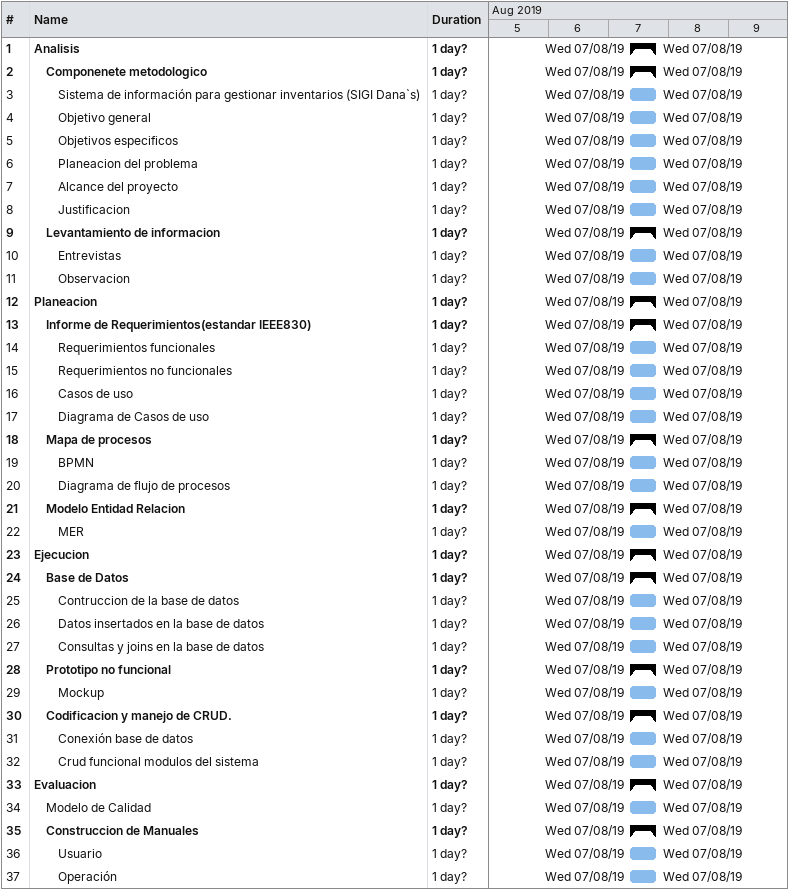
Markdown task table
| ID | Level | Task | Duration | Start | Finish |
|---|---|---|---|---|---|
| 1 | 1 | **Analisis** | 1d? | 2019-08-07 | 2019-08-07 |
| 2 | 2 | **Componenete metodologico** | 1d? | 2019-08-07 | 2019-08-07 |
| 3 | 3 | Sistema de información para gestionar inventarios (SIGI Dana`s) | 1d? | 2019-08-07 | 2019-08-07 |
| 4 | 3 | Objetivo general | 1d? | 2019-08-07 | 2019-08-07 |
| 5 | 3 | Objetivos especificos | 1d? | 2019-08-07 | 2019-08-07 |
| 6 | 3 | Planeacion del problema | 1d? | 2019-08-07 | 2019-08-07 |
| 7 | 3 | Alcance del proyecto | 1d? | 2019-08-07 | 2019-08-07 |
| 8 | 3 | Justificacion | 1d? | 2019-08-07 | 2019-08-07 |
| 9 | 2 | **Levantamiento de informacion** | 1d? | 2019-08-07 | 2019-08-07 |
| 10 | 3 | Entrevistas | 1d? | 2019-08-07 | 2019-08-07 |
| 11 | 3 | Observacion | 1d? | 2019-08-07 | 2019-08-07 |
| 12 | 1 | **Planeacion** | 1d? | 2019-08-07 | 2019-08-07 |
| 13 | 2 | **Informe de Requerimientos(estandar IEEE830)** | 1d? | 2019-08-07 | 2019-08-07 |
| 14 | 3 | Requerimientos funcionales | 1d? | 2019-08-07 | 2019-08-07 |
| 15 | 3 | Requerimientos no funcionales | 1d? | 2019-08-07 | 2019-08-07 |
| 16 | 3 | Casos de uso | 1d? | 2019-08-07 | 2019-08-07 |
| 17 | 3 | Diagrama de Casos de uso | 1d? | 2019-08-07 | 2019-08-07 |
| 18 | 2 | **Mapa de procesos** | 1d? | 2019-08-07 | 2019-08-07 |
| 19 | 3 | BPMN | 1d? | 2019-08-07 | 2019-08-07 |
| 20 | 3 | Diagrama de flujo de procesos | 1d? | 2019-08-07 | 2019-08-07 |
| 21 | 2 | **Modelo Entidad Relacion** | 1d? | 2019-08-07 | 2019-08-07 |
| 22 | 3 | MER | 1d? | 2019-08-07 | 2019-08-07 |
| 23 | 1 | **Ejecucion** | 1d? | 2019-08-07 | 2019-08-07 |
| 24 | 2 | **Base de Datos** | 1d? | 2019-08-07 | 2019-08-07 |
| 25 | 3 | Contruccion de la base de datos | 1d? | 2019-08-07 | 2019-08-07 |
| 26 | 3 | Datos insertados en la base de datos | 1d? | 2019-08-07 | 2019-08-07 |
| 27 | 3 | Consultas y joins en la base de datos | 1d? | 2019-08-07 | 2019-08-07 |
| 28 | 2 | **Prototipo no funcional** | 1d? | 2019-08-07 | 2019-08-07 |
| 29 | 3 | Mockup | 1d? | 2019-08-07 | 2019-08-07 |
| 30 | 2 | **Codificacion y manejo de CRUD.** | 1d? | 2019-08-07 | 2019-08-07 |
| 31 | 3 | Conexión base de datos | 1d? | 2019-08-07 | 2019-08-07 |
| 32 | 3 | Crud funcional modulos del sistema | 1d? | 2019-08-07 | 2019-08-07 |
| 33 | 1 | **Evaluacion** | 1d? | 2019-08-07 | 2019-08-07 |
| 34 | 2 | Modelo de Calidad | 1d? | 2019-08-07 | 2019-08-07 |
| 35 | 2 | **Construccion de Manuales** | 1d? | 2019-08-07 | 2019-08-07 |
| 36 | 3 | Usuario | 1d? | 2019-08-07 | 2019-08-07 |
| 37 | 3 | Operación | 1d? | 2019-08-07 | 2019-08-07 |
